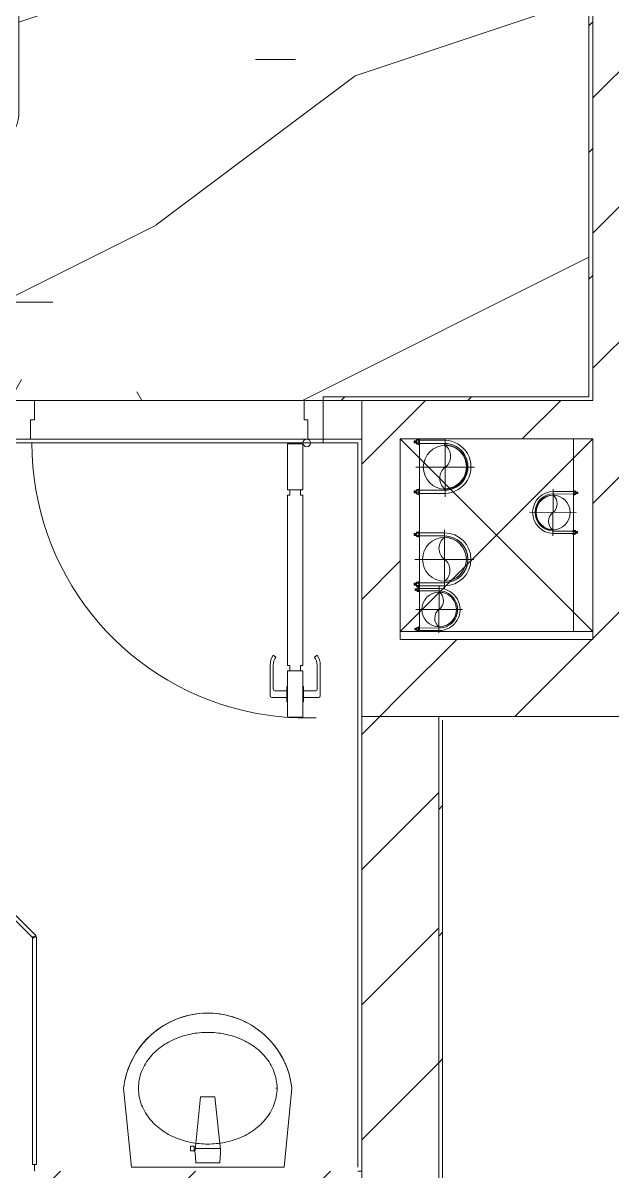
# Model space of a CAD drawing. Header units: millimetres. Extents: x 5121 to 246734, y -48180 to 129206.
# Drawn here: x 40973 to 42503, y 73337 to 76317 of the extents above; entities that cross this region are included whole.
import ezdxf

# ---------------------------------------------------------------- set-up
doc = ezdxf.new("R2010")
doc.units = ezdxf.units.MM
doc.linetypes.add('IMPORT-CENTER _3_', pattern=[10.16, 6.35, -1.27, 1.27, -1.27])
for name, color, linetype, lineweight in [('0-1', 7, 'Continuous', 5), ('0-2', 50, 'Continuous', 9), ('A-DETL-GENF-1', 50, 'Continuous', 9), ('A-DOOR-1', 253, 'Continuous', 9), ('A-DOOR-2', 50, 'Continuous', 9), ('A-FLOR-1', 50, 'Continuous', 9), ('A-FLOR-PATT-1', 9, 'Continuous', 9), ('A-GLAZ-CURT-1', 253, 'Continuous', 9), ('A-GLAZ-CURT-2', 50, 'Continuous', 9), ('A-WALL-1', 250, 'Continuous', 18), ('A-WALL-2', 50, 'Continuous', 9), ('A-WALL-PATT-1', 9, 'Continuous', 9), ('A-WALL-PATT-2', 50, 'Continuous', 9), ('A-WALL-PATT-3', 111, 'Continuous', 9), ('G-IMPT', 8, 'Continuous', 9), ('G-IMPT-2', 8, 'IMPORT-CENTER _3_', 9), ('I-FURN-1', 253, 'Continuous', 9), ('I-WALL-1', 50, 'Continuous', 9), ('M-EQPM', 50, 'Continuous', 9), ('P-SANR-FIXT-1', 253, 'Continuous', 9), ('P-SANR-FIXT-2', 221, 'Continuous', 9)]:
    doc.layers.add(name, color=color, linetype=linetype, lineweight=lineweight)
pattern_1 = [(45, (0, 0), (-175.3625, 175.3625), [])]
pattern_2 = [(45, (0, 0), (-164.4023, 164.4023), [])]

# ---------------------------------------------------------------- blocks, each defined once
blk = doc.blocks.new('NCV_TKTC_KET CAU_rvt-1-TKCS_MB TỔNG THỂ TẦNG 1')
at = {"layer": 'A-FLOR-1'}
blk.add_line((42452.6, 74737.4), (41952.6, 74737.4), dxfattribs=at)
blk = doc.blocks.new('DOOR_CW_01 CANH MO-PANEL KINH - DIG_02-800x2200-CỬA NHÔM KÍNH-V123-TKCS_MB TỔNG THỂ TẦNG 1')
at = {"layer": 'A-DETL-GENF-1'}
for p, q in [((-347, 772), (-307, 772)), ((-347, 652), (-347, 772)), ((-307, 772), (-307, 652)), ((-392, 637), (-392, 716.5)), ((-349, 720.5), (-388, 720.5)), ((-349, 731.8), (-347, 731.8)), ((-349, 692.2), (-349, 731.8)), ((-347, 692.2), (-347, 731.8)), ((-307, 692.2), (-307, 731.8)), ((-305, 731.8), (-307, 731.8)), ((-305, 692.2), (-305, 731.8)), ((-305, 720.5), (-266, 720.5)), ((-262, 637), (-262, 716.5)), ((-384, 699.5), (-384, 637)), ((-349, 703.5), (-380, 703.5)), ((-347, 692.2), (-349, 692.2)), ((-307, 692.2), (-305, 692.2)), ((-305, 703.5), (-274, 703.5)), ((-270, 699.5), (-270, 637)), ((-307, 652), (-347, 652)), ((-347, 638), (-341, 638)), ((-347, 638), (-347, 196)), ((-313, 652), (-341, 652)), ((-341, 652), (-341, 638)), ((-313, 638), (-313, 652)), ((-307, 638), (-313, 638)), ((-307, 196), (-307, 638)), ((-383.9, 611.2), (-377.3, 615.8)), ((-270.1, 611.2), (-276.7, 615.8)), ((-347, 196), (-341, 196)), ((-307, 182), (-347, 182)), ((-347, 182), (-347, 62)), ((-341, 196), (-341, 182)), ((-341, 182), (-313, 182)), ((-307, 196), (-313, 196)), ((-313, 182), (-313, 196)), ((-307, 62), (-307, 182)), ((-347, 62), (-307, 62))]:
    blk.add_line(p, q, dxfattribs=at)
blk.add_circle((-357, 60), 10, dxfattribs=at)
for centre, radius, start, end in [((-357, 60), 714, 76.6667, 92), ((-357, 60), 714, 360, 76.6661), ((-388, 716.5), 4, 90, 180), ((-266, 716.5), 4, 0, 90), ((-380, 699.5), 4, 90, 180), ((-274, 699.5), 4, 0, 90), ((-347, 637), 45, 180, 215), ((-347, 637), 37, 180, 215), ((-307, 637), 37, 325, 0), ((-307, 637), 45, 325, 0)]:
    blk.add_arc(centre, radius, start, end, dxfattribs=at)
at = {"layer": 'A-DOOR-2'}
for p, q in [((-360, 50), (-400, 50)), ((-400, 50), (-400, -50)), ((-360, 0), (-360, 50)), ((-357, 50), (-332, 50)), ((400, 50), (360, 50)), ((360, 50), (360, 0)), ((400, -50), (400, 50)), ((-350, 0), (-360, 0)), ((-350, -50), (-350, 0)), ((360, 0), (350, 0)), ((350, 0), (350, -50)), ((-400, -50), (-350, -50)), ((350, -50), (400, -50))]:
    blk.add_line(p, q, dxfattribs=at)
blk = doc.blocks.new('bonruatreo - Chậu rửa-348246-TKCS_MB TỔNG THỂ TẦNG 1')
at = {"layer": 'P-SANR-FIXT-1'}
for p, q in [((-218.6, 205), (-198.4, 0)), ((180.6, 205), (176.4, 205)), ((198.4, 0), (218.6, 205)), ((-198.4, 0), (198.4, 0)), ((165, 0), (-165, 0))]:
    blk.add_line(p, q, dxfattribs=at)
at = {"layer": 'P-SANR-FIXT-1', "flags": 128}
blk.add_lwpolyline([(-218.6, 205), (-217.4, 213.7), (-215.9, 222.4), (-214, 231), (-211.8, 239.5), (-209.3, 247.9), (-206.4, 256.2), (-203.2, 264.4), (-199.6, 272.5), (-195.8, 280.4), (-191.6, 288.1), (-187.1, 295.7), (-182.3, 303.1), (-177.3, 310.3), (-171.9, 317.3), (-166.3, 324.1), (-160.4, 330.6), (-154.2, 336.9), (-147.8, 342.9), (-141.2, 348.7), (-134.3, 354.2), (-127.3, 359.4), (-120, 364.4), (-112.5, 369), (-104.9, 373.4), (-97.1, 377.4), (-89.1, 381.2), (-81, 384.6), (-72.7, 387.6), (-64.4, 390.4), (-55.9, 392.8), (-47.3, 394.8), (-38.7, 396.6), (-30, 397.9), (-21.3, 399), (-12.5, 399.6), (-3.7, 400), (5.1, 399.9), (13.9, 399.6), (22.6, 398.8), (31.4, 397.8), (40.1, 396.3), (48.7, 394.5), (57.2, 392.4), (65.7, 390), (74, 387.2), (82.2, 384.1), (90.3, 380.6), (98.3, 376.8), (106.1, 372.7), (113.7, 368.3), (121.1, 363.6), (128.4, 358.7), (135.4, 353.4), (142.2, 347.8), (148.8, 342), (155.2, 335.9), (161.3, 329.6), (167.2, 323), (172.8, 316.2), (178.1, 309.2), (183.1, 302), (187.8, 294.6), (192.2, 287), (196.4, 279.2), (200.2, 271.3), (203.7, 263.2), (206.8, 255), (209.7, 246.6), (212.2, 238.2), (214.3, 229.7), (216.1, 221.1), (217.6, 212.4), (218.6, 205)], dxfattribs=at)
at = {"layer": 'P-SANR-FIXT-1'}
blk.add_arc((0, 180), 220, 6.525, 173.475, dxfattribs=at)
for points in [[(-180, 205), (-180, 212.4), (-178.6, 227.3), (-172.4, 248.8), (-162.5, 268.9), (-149.4, 287), (-133.8, 303), (-116.1, 316.6), (-96.9, 327.9), (-76.5, 336.8), (-55.2, 343.5), (-33.3, 347.9), (-11.2, 350.1), (11.1, 350.1), (33.3, 347.9), (55.2, 343.5), (76.5, 336.8), (96.9, 327.9), (116.1, 316.6), (133.8, 302.9), (149.5, 287), (162.5, 268.8), (172.4, 248.8), (178.6, 227.3), (180, 212.4), (180, 205)], [(180, 205), (180, 197.6), (178.6, 182.7), (172.4, 161.2), (162.5, 141.2), (149.5, 123), (133.8, 107.1), (116.1, 93.4), (96.9, 82.1), (76.5, 73.2), (55.2, 66.5), (33.3, 62.1), (11.1, 59.9), (-11.2, 59.9), (-33.3, 62.1), (-55.2, 66.5), (-76.5, 73.2), (-96.9, 82.1), (-116.1, 93.4), (-133.8, 107), (-149.4, 123), (-162.5, 141.1), (-172.4, 161.2), (-178.6, 182.7), (-180, 197.6), (-180, 205)]]:
    blk.add_open_spline(points, degree=3, dxfattribs=at)
at = {"layer": 'P-SANR-FIXT-2'}
for p, q in [((-18.5, 182.5), (-32.2, 52.9)), ((18.5, 182.5), (-18.5, 182.5)), ((33, 45.4), (18.5, 182.5)), ((-35.6, 54.2), (-44.7, 54.2)), ((-44.7, 54.2), (-44.7, 42.8)), ((-44.7, 42.8), (-35.6, 42.8)), ((-35.6, 52.9), (-35.6, 54.2)), ((-32.2, 52.9), (-35.6, 52.9)), ((-35.6, 44.2), (-35.6, 52.9)), ((-35.6, 42.8), (-35.6, 44.2)), ((-35.6, 44.2), (-33.1, 44.2)), ((-32.2, 52.9), (-33.1, 44.2)), ((-33, 37.3), (-31.4, 12.2)), ((32.7, 48.5), (-32.7, 48.5)), ((31.4, 12.2), (33, 37.3)), ((-30.2, 11), (30.2, 11))]:
    blk.add_line(p, q, dxfattribs=at)
for centre, radius, start, end in [((5.5, 41.4), 38.7, 175.8543, 186.034), ((-5.5, 41.4), 38.7, 353.966, 6.034), ((-30.1, 12.3), 1.3, 183.5997, 268.7722), ((30.1, 12.3), 1.3, 271.2278, 356.4003)]:
    blk.add_arc(centre, radius, start, end, dxfattribs=at)
blk = doc.blocks.new('System Panel - Glazed-850632-TKCS_MB TỔNG THỂ TẦNG 1')
at = {"layer": 'A-GLAZ-CURT-2'}
for p, q in [((295.3, 5), (-295.3, 5)), ((-295.3, 5), (-295.3, -5)), ((295.3, -5), (295.3, 5)), ((-295.3, -5), (295.3, -5))]:
    blk.add_line(p, q, dxfattribs=at)
blk = doc.blocks.new('System Panel - Glazed-850633-TKCS_MB TỔNG THỂ TẦNG 1')
at = {"layer": 'A-GLAZ-CURT-2'}
for p, q in [((316.6, 5), (-316.6, 5)), ((-316.6, 5), (-316.6, -5)), ((316.6, -5), (316.6, 5)), ((-316.6, -5), (316.6, -5))]:
    blk.add_line(p, q, dxfattribs=at)
blk = doc.blocks.new('GIUONG NGU-2TAB-1600x2000 - GIUONG NGU-2TAB-1600x2000-842839-TKCS_MB TỔNG THỂ TẦNG 1')
at = {"layer": 'I-FURN-1'}
for p, q in [((8.5, 0), (8.5, -50)), ((458.5, -50), (458.5, 0)), ((458.5, 0), (458.5, -50)), ((2108.2, -50), (2108.2, 0)), ((2108.2, 0), (2108.2, -50)), ((2558.2, -50), (2558.2, 0)), ((458.5, -50), (8.5, -50)), ((8.5, -50), (8.5, -450.3)), ((8.5, -50), (458.5, -50)), ((458.5, -50), (8.5, -50)), ((8.5, -50), (8.5, -450.3)), ((458.5, -450.3), (458.5, -50)), ((2108.2, -50), (458.5, -50)), ((458.5, -50), (458.5, -1938.9)), ((458.5, -50), (2108.2, -50)), ((458.5, -1938.9), (458.5, -50)), ((458.5, -450.3), (458.5, -50)), ((458.5, -50), (2108.2, -50)), ((2558.2, -50), (2108.2, -50)), ((2108.2, -50), (2108.2, -450.3)), ((2108.2, -1938.9), (2108.2, -50)), ((2108.2, -50), (2558.2, -50)), ((2108.2, -50), (2558.2, -50)), ((2108.2, -450.3), (2108.2, -50)), ((2108.2, -50), (2108.2, -1938.9)), ((2558.2, -450.3), (2558.2, -50)), ((2558.2, -50), (2558.2, -450.3)), ((233.5, -86.8), (233.5, -413.5)), ((2333.2, -86.8), (2333.2, -413.5)), ((508.5, -100), (2058.2, -100)), ((508.5, -1938.9), (508.5, -100)), ((2058.2, -100), (2058.2, -1938.9)), ((120.2, -250.2), (346.8, -250.2)), ((2446.5, -250.2), (2219.8, -250.2)), ((8.5, -450.3), (458.5, -450.3)), ((8.5, -450.3), (458.5, -450.3)), ((2108.2, -450.3), (2558.2, -450.3)), ((2558.2, -450.3), (2108.2, -450.3)), ((1997.1, -2000), (569.6, -2000)), ((569.6, -2050), (1997.1, -2050)), ((1997.1, -2050), (569.6, -2050))]:
    blk.add_line(p, q, dxfattribs=at)
for centre in [(233.5, -250.2), (2333.2, -250.2)]:
    blk.add_circle(centre, 150.7, dxfattribs=at)
for centre, radius, start, end in [((569.6, -1938.9), 111.1, 180, 270), ((569.6, -1938.9), 111.1, 180, 270), ((569.6, -1938.9), 61.1, 180, 270), ((1997.1, -1938.9), 111.1, 270, 360), ((1997.1, -1938.9), 61.1, 270, 0), ((1997.1, -1938.9), 111.1, 270, 0)]:
    blk.add_arc(centre, radius, start, end, dxfattribs=at)
blk = doc.blocks.new('NCV_TKTC_TANG 1_rvt-1-TKCS_MB TỔNG THỂ TẦNG 1')
at = {"layer": 'A-FLOR-PATT-1'}
h = blk.add_hatch(dxfattribs=at)
h.set_pattern_fill('FP_5', color=256, style=0, pattern_type=2)
h.set_pattern_definition([(0, (0, 0), (2519.68, 629.92), [103.937, -1785.823, 103.937, -1785.823, -10078.72]), (0, (0, 0), (2519.68, 629.92), [-3779.52, 103.937, -3675.583, 103.937, -1785.823, -4409.44]), (0, (0, 0), (2519.68, 629.92), [-9448.8, 103.937, -1155.903, 103.937, -3045.663]), (120, (944.9, 314.96), (-1805.3667, 1867.147), [103.937, -1785.823, 103.937, -11864.543]), (120, (944.9, 314.96), (-1805.3667, 1867.147), [-1993.697, -1785.823, 103.937, -3675.583, -6299.2]), (120, (944.9, 314.96), (-1805.3667, 1867.147), [-7559.04, 103.937, -1785.823, 103.937, -4305.503]), (120, (944.9, 314.96), (-1805.3667, 1867.147), [-9552.737, -1155.903, 103.937, -3045.663]), (240, (1259.84, 1574.8), (-714.3133, -2497.067), [103.937, -1785.823, 103.937, -11864.543]), (240, (1259.84, 1574.8), (-714.3133, -2497.067), [-1993.697, -1785.823, 103.937, -3675.583, -6299.2]), (240, (1259.84, 1574.8), (-714.3133, -2497.067), [-7559.04, 103.937, -1785.823, 103.937, -4305.503]), (240, (1259.84, 1574.8), (-714.3133, -2497.067), [-9552.737, -1155.903, 103.937, -3045.663])])
h.paths.add_polyline_path([(41752.6, 75336.9), (41752.6, 75346.9), (42442.6, 75346.9), (42442.6, 76526.9), (41892.6, 76526.9), (41892.6, 78026.9), (41412.3, 78026.9), (41412.3, 77576.6), (40962.3, 77576.6), (40962.3, 76088), (40958.5, 76059.3), (40947.4, 76032.5), (40927.5, 76007.8), (40906.7, 75991.8), (40879.9, 75980.7), (40851.2, 75976.9), (39423.7, 75976.9), (39395, 75980.7), (39368.2, 75991.8), (39345.2, 76009.5), (39327.5, 76032.5), (39316.4, 76059.3), (39312.6, 76088), (39312.6, 77576.6), (38862.6, 77576.6), (38862.6, 78026.9), (38662.6, 78026.9), (38662.6, 77876.9), (38162.6, 77876.9), (38162.6, 76337), (38152.6, 76336.9), (38152.6, 75437), (38162.6, 75437), (38162.6, 75346.9), (39252.6, 75346.9), (39252.6, 75592), (40852.6, 75592), (40852.6, 75346.9), (40952.6, 75346.9), (40952.6, 75336.9), (41712.6, 75336.9)])
h = blk.add_hatch(dxfattribs=at)
h.set_pattern_fill('FP_4', color=256, style=0, pattern_type=2)
h.set_pattern_definition([(216.87, (516.46, 1291.15), (3873.4454, 2582.3069), [645.575, -5810.175]), (206.565, (1291.15, 903.8), (-1291.1515, -1291.1492), [1443.55, -1443.55]), (198.435, (1291.15, 258.23), (-2582.2983, -1291.1527), [816.596, -3266.38])])
h.paths.add_polyline_path([(41752.6, 75336.9), (41752.6, 75346.9), (42442.6, 75346.9), (42442.6, 76526.9), (41892.6, 76526.9), (41892.6, 78026.9), (41412.3, 78026.9), (41412.3, 77576.6), (40962.3, 77576.6), (40962.3, 76088), (40958.5, 76059.3), (40947.4, 76032.5), (40927.5, 76007.8), (40906.7, 75991.8), (40879.9, 75980.7), (40851.2, 75976.9), (39423.7, 75976.9), (39395, 75980.7), (39368.2, 75991.8), (39345.2, 76009.5), (39327.5, 76032.5), (39316.4, 76059.3), (39312.6, 76088), (39312.6, 77576.6), (38862.6, 77576.6), (38862.6, 78026.9), (38662.6, 78026.9), (38662.6, 77876.9), (38162.6, 77876.9), (38162.6, 76337), (38152.6, 76336.9), (38152.6, 75437), (38162.6, 75437), (38162.6, 75346.9), (39252.6, 75346.9), (39252.6, 75592), (40852.6, 75592), (40852.6, 75346.9), (40952.6, 75346.9), (40952.6, 75336.9), (41712.6, 75336.9)])
at = {"layer": 'A-WALL-PATT-1'}
h = blk.add_hatch(dxfattribs=at)
h.set_pattern_fill('FP_2', color=256, style=0, pattern_type=2)
h.set_pattern_definition(pattern_1)
h.paths.add_polyline_path([(41852.6, 75236.9), (41852.6, 75336.9), (41752.6, 75336.9), (41752.6, 75236.9)])
h.paths.add_polyline_path([(40552.6, 75236.9), (40952.6, 75236.9), (40952.6, 75336.9), (40052.6, 75336.9), (40052.6, 75236.9)])
h = blk.add_hatch(dxfattribs=at)
h.set_pattern_fill('FP_11', color=256, style=0, pattern_type=2)
h.set_pattern_definition([(0, (0, 0), (1259.84, 314.96), [103.937, -840.943, 103.937, -840.943, -5039.36]), (0, (0, 0), (1259.84, 314.96), [-1889.76, 103.937, -1785.823, 103.937, -840.943, -2204.72]), (0, (0, 0), (1259.84, 314.96), [-4724.4, 103.937, -525.983, 103.937, -1470.863]), (120, (472.44, 157.48), (-902.6834, 933.5734), [103.937, -840.943, 103.937, -5880.303]), (120, (472.44, 157.48), (-902.6834, 933.5734), [-1048.817, -840.943, 103.937, -1785.823, -3149.6]), (120, (472.44, 157.48), (-902.6834, 933.5734), [-3779.52, 103.937, -840.943, 103.937, -2100.783]), (120, (472.44, 157.48), (-902.6834, 933.5734), [-4828.337, -525.983, 103.937, -1470.863]), (240, (629.92, 787.4), (-357.1566, -1248.5334), [103.937, -840.943, 103.937, -5880.303]), (240, (629.92, 787.4), (-357.1566, -1248.5334), [-1048.817, -840.943, 103.937, -1785.823, -3149.6]), (240, (629.92, 787.4), (-357.1566, -1248.5334), [-3779.52, 103.937, -840.943, 103.937, -2100.783]), (240, (629.92, 787.4), (-357.1566, -1248.5334), [-4828.337, -525.983, 103.937, -1470.863])])
h.paths.add_polyline_path([(41842.6, 75226.9), (41852.6, 75226.9), (41852.6, 75236.9), (41752.6, 75236.9), (41752.6, 75226.9), (41837.3, 75226.9)])
h.paths.add_polyline_path([(40058.5, 75226.9), (40952.6, 75226.9), (40952.6, 75236.9), (40052.6, 75236.9), (40052.6, 75226.9)])
h = blk.add_hatch(dxfattribs=at)
h.set_pattern_fill('FP_2', color=256, style=0, pattern_type=2)
h.set_pattern_definition(pattern_1)
h.paths.add_polyline_path([(41544.9, 73236.9), (41852.6, 73236.9), (41852.6, 73336.9), (40052.6, 73336.9), (40052.6, 73236.9), (41002.6, 73236.9)])
at = {"layer": 'A-WALL-PATT-2'}
h = blk.add_hatch(dxfattribs=at)
h.set_pattern_fill('FP_10', color=256, style=0, pattern_type=2)
h.set_pattern_definition(pattern_2)
h.paths.add_polyline_path([(42451.8, 75346.9), (42452.6, 75346.9), (42452.6, 77936.9), (42442.6, 77936.9), (42442.6, 75346.9), (42449.5, 75346.9)])
h = blk.add_hatch(dxfattribs=at)
h.set_pattern_fill('FP_10', color=256, style=0, pattern_type=2)
h.set_pattern_definition(pattern_2)
h.paths.add_polyline_path([(38152.6, 75336.9), (40952.6, 75336.9), (40952.6, 75346.9), (38152.6, 75346.9)])
h.paths.add_polyline_path([(41752.6, 75336.9), (42452.6, 75337.4), (42449.5, 75346.9), (41752.6, 75346.9), (41752.6, 75337.4)])
at = {"layer": 'A-FLOR-1'}
for p, q in [((41002.6, 75336.9), (41702.6, 75336.9)), ((41002.6, 73353.9), (41002.6, 73336.9))]:
    blk.add_line(p, q, dxfattribs=at)
at = {"layer": 'A-WALL-1'}
for p, q in [((42452.6, 75346.9), (42452.6, 77936.9)), ((42442.6, 77926.9), (42442.6, 75346.9)), ((42442.6, 75346.9), (41752.6, 75346.9)), ((41752.6, 75346.9), (41752.6, 75336.9)), ((41852.6, 75236.9), (41852.6, 75336.9)), ((41852.6, 75336.9), (42452.6, 75336.9)), ((42452.6, 75336.9), (42452.6, 75346.9)), ((41752.6, 75236.9), (41752.6, 75226.9)), ((41752.6, 75226.9), (41842.6, 75226.9)), ((41842.6, 75226.9), (41842.6, 73346.9)), ((41852.6, 75226.9), (41852.6, 75236.9)), ((41852.6, 73336.9), (41852.6, 75226.9)), ((41842.6, 73336.9), (41852.6, 73336.9))]:
    blk.add_line(p, q, dxfattribs=at)
at = {"layer": 'A-WALL-2'}
for p, q in [((41852.6, 75336.9), (41752.6, 75336.9)), ((41752.6, 75336.9), (41852.6, 75336.9)), ((41752.6, 75236.9), (41852.6, 75236.9)), ((41852.6, 75236.9), (41752.6, 75236.9))]:
    blk.add_line(p, q, dxfattribs=at)
at = {"layer": 'I-WALL-1'}
for p, q in [((41752.6, 75226.9), (40952.6, 75226.9)), ((40992.6, 75236.9), (41712.6, 75236.9))]:
    blk.add_line(p, q, dxfattribs=at)
at = {"layer": 'A-DOOR-1', "rotation": 180}
blk.add_blockref('DOOR_CW_01 CANH MO-PANEL KINH - DIG_02-800x2200-CỬA NHÔM KÍNH-V123-TKCS_MB TỔNG THỂ TẦNG 1', (41352.6, 75286.9), dxfattribs=at)
at = {"layer": 'A-GLAZ-CURT-1'}
for name, p, rotation in [('System Panel - Glazed-850633-TKCS_MB TỔNG THỂ TẦNG 1', (40778.7, 74168.5), 135.0000000000011), ('System Panel - Glazed-850632-TKCS_MB TỔNG THỂ TẦNG 1', (41002.6, 73649.3), 90.00000000000081)]:
    blk.add_blockref(name, p, dxfattribs=dict(at, rotation=rotation))
at = {"layer": 'I-FURN-1'}
blk.add_blockref('GIUONG NGU-2TAB-1600x2000 - GIUONG NGU-2TAB-1600x2000-842839-TKCS_MB TỔNG THỂ TẦNG 1', (38854.1, 78026.9), dxfattribs=at)
at = {"layer": 'P-SANR-FIXT-1'}
blk.add_blockref('bonruatreo - Chậu rửa-348246-TKCS_MB TỔNG THỂ TẦNG 1', (41452.6, 73346.9), dxfattribs=at)
blk = doc.blocks.new('TKTC_XREF_251221_MB TANG 1 - TKTC_XREF_260130_MB TANG 1_dwg_CUM U_DN100-V204-TKCS_MB TỔNG THỂ TẦNG 1')
at = {"layer": 'G-IMPT'}
for p, q in [((-79.1, 66.6), (-79.1, 63.4)), ((-76.6, 66.6), (-76.6, 63.4)), ((-74.6, 66.6), (-74.6, 63.4)), ((-72.7, 69.3), (-72.7, 60.7)), ((-66.9, 67.9), (-71.7, 67.9)), ((-66.9, 62.1), (-71.7, 62.1)), ((-65, 69), (0, 69)), ((-79.1, -63.4), (-79.1, -66.6)), ((-76.6, -63.4), (-76.6, -66.6)), ((-74.6, -63.4), (-74.6, -66.6)), ((-72.7, -60.7), (-72.7, -69.3)), ((-66.9, -62.1), (-71.7, -62.1)), ((-66.9, -67.9), (-71.7, -67.9)), ((-65, -69), (0, -69))]:
    blk.add_line(p, q, dxfattribs=at)
at = {"layer": 'G-IMPT', "flags": 128}
for points in [[(-72.7, 67.6), (-78.1, 67.6), (-78.1, 62.4), (-72.7, 62.4)], [(-71.7, 59.2), (-66.9, 59.2), (-66.9, 70.8), (-71.7, 70.8)], [(-66.9, 70.8), (-66.9, 72.7), (-65, 72.7), (-65, 57.3), (-66.9, 57.3), (-66.9, 59.2)], [(-65, 61), (0, 61), (0, 57)], [(-72.7, -62.4), (-78.1, -62.4), (-78.1, -67.6), (-72.7, -67.6)], [(-71.7, -70.8), (-66.9, -70.8), (-66.9, -59.2), (-71.7, -59.2)], [(-66.9, -59.2), (-66.9, -57.3), (-65, -57.3), (-65, -72.7), (-66.9, -72.7), (-66.9, -70.8)], [(-65, -61), (0, -61), (0, -57)]]:
    blk.add_lwpolyline(points, dxfattribs=at)
at = {"layer": 'G-IMPT'}
for centre, radius, start, end in [((-78.1, 66.6), 0.96, 90, 180), ((-78.1, 63.4), 0.96, 180, 270), ((-71.1, 69.3), 1.56, 112.6199, 247.3801), ((-67.9, 65), 4.8, 143.1301, 216.8699), ((-71.1, 60.7), 1.56, 112.6199, 247.3801), ((0, 0), 69, 270, 90), ((0, 0), 61, 270, 90), ((0, 0), 57, 270, 90), ((-78.1, -63.4), 0.96, 90, 180), ((-78.1, -66.6), 0.96, 180, 270), ((-71.1, -60.7), 1.56, 112.6199, 247.3801), ((-67.9, -65), 4.8, 143.1301, 216.8699), ((-71.1, -69.3), 1.56, 112.6199, 247.3801)]:
    blk.add_arc(centre, radius, start, end, dxfattribs=at)
blk = doc.blocks.new('TKTC_XREF_251221_MB TANG 1 - TKTC_XREF_260130_MB TANG 1_dwg_$cc-V205-TKCS_MB TỔNG THỂ TẦNG 1')
at = {"layer": 'G-IMPT'}
blk.add_circle((0, 0), 0.5, dxfattribs=at)
for centre, radius, start, end in [((0, 0), 0.5, 90, 270), ((0.188, 0.25), 0.313, 126.8699, 233.1301), ((-0.188, -0.25), 0.313, 306.8699, 53.1301)]:
    blk.add_arc(centre, radius, start, end, dxfattribs=at)
at = {"layer": 'G-IMPT-2'}
for p, q in [((0, -0.673), (0, 0.673)), ((-0.673, 0), (0.673, 0))]:
    blk.add_line(p, q, dxfattribs=at)
blk = doc.blocks.new('TKTC_XREF_251221_MB TANG 1 - TKTC_XREF_260130_MB TANG 1_dwg_$cc-V208-TKCS_MB TỔNG THỂ TẦNG 1')
at = {"layer": 'G-IMPT'}
blk.add_circle((0, 0), 0.5, dxfattribs=at)
for centre, radius, start, end in [((0, 0), 0.5, 90, 270), ((0.188, 0.25), 0.313, 126.8699, 233.1301), ((-0.188, -0.25), 0.313, 306.8699, 53.1301)]:
    blk.add_arc(centre, radius, start, end, dxfattribs=at)
at = {"layer": 'G-IMPT-2'}
for p, q in [((0, -0.673), (0, 0.647)), ((-0.673, 0), (0.673, 0))]:
    blk.add_line(p, q, dxfattribs=at)
blk = doc.blocks.new('TKTC_XREF_251221_MB TANG 1 - TKTC_XREF_260130_MB TANG 1_dwg_$cc-4202116-TKCS_MB TỔNG THỂ TẦNG 1')
at = {"layer": 'G-IMPT'}
blk.add_circle((0, 0), 0.5, dxfattribs=at)
for centre, radius, start, end in [((0, 0), 0.5, 90, 270), ((0.188, 0.25), 0.313, 126.8699, 233.1301), ((-0.188, -0.25), 0.313, 306.8699, 53.1301)]:
    blk.add_arc(centre, radius, start, end, dxfattribs=at)
at = {"layer": 'G-IMPT-2'}
for p, q in [((0, -0.673), (0, 0.673)), ((-0.673, 0), (0.673, 0))]:
    blk.add_line(p, q, dxfattribs=at)
blk = doc.blocks.new('TKTC_XREF_251221_MB TANG 1 - TKTC_XREF_260130_MB TANG 1_dwg_$cc-4202114-TKCS_MB TỔNG THỂ TẦNG 1')
at = {"layer": 'G-IMPT'}
blk.add_circle((0, 0), 0.5, dxfattribs=at)
for centre, radius, start, end in [((0, 0), 0.5, 90, 270), ((0.188, 0.25), 0.313, 126.8699, 233.1301), ((-0.188, -0.25), 0.313, 306.8699, 53.1301)]:
    blk.add_arc(centre, radius, start, end, dxfattribs=at)
at = {"layer": 'G-IMPT-2'}
for p, q in [((0, -0.673), (0, 0.673)), ((-0.673, 0), (0.673, 0))]:
    blk.add_line(p, q, dxfattribs=at)
blk = doc.blocks.new('TKTC_XREF_251221_MB TANG 1 - TKTC_XREF_260130_MB TANG 1_dwg_CUM U_DN100-4202115-TKCS_MB TỔNG THỂ TẦNG 1')
at = {"layer": 'G-IMPT'}
blk.add_hatch(color=256, dxfattribs=at).paths.add_polyline_path([(0, -61), (0.5, -56.9), (25.7, -50.5), (36.6, -43.1), (47.8, -30.5), (54.6, -15.8), (55.1, -14.8), (57, 0), (52.8, 20.1), (43.1, 36.6), (30.5, 47.8), (15.8, 54.6), (14.8, 55.1), (0, 58.9), (0, 61), (28.5, 53.7), (40.3, 45.3), (49.4, 35), (55.1, 25.1), (59.4, 11.9), (59.4, -11.9), (53.7, -28.5), (45.3, -40.3), (35, -49.4), (25.1, -55.1), (14.8, -59.1), (0.5, -60.9)])
for p, q in [((-79.1, 66.6), (-79.1, 63.4)), ((-76.6, 66.6), (-76.6, 63.4)), ((-74.6, 66.6), (-74.6, 63.4)), ((-72.7, 69.3), (-72.7, 60.7)), ((-66.9, 67.9), (-71.7, 67.9)), ((-66.9, 62.1), (-71.7, 62.1)), ((-65, 69), (0, 69)), ((-79.1, -63.4), (-79.1, -66.6)), ((-76.6, -63.4), (-76.6, -66.6)), ((-74.6, -63.4), (-74.6, -66.6)), ((-72.7, -60.7), (-72.7, -69.3)), ((-66.9, -62.1), (-71.7, -62.1)), ((-66.9, -67.9), (-71.7, -67.9)), ((-65, -69), (0, -69))]:
    blk.add_line(p, q, dxfattribs=at)
at = {"layer": 'G-IMPT', "flags": 128}
for points in [[(-72.7, 67.6), (-78.1, 67.6), (-78.1, 62.4), (-72.7, 62.4)], [(-71.7, 59.2), (-66.9, 59.2), (-66.9, 70.8), (-71.7, 70.8)], [(-66.9, 70.8), (-66.9, 72.7), (-65, 72.7), (-65, 57.3), (-66.9, 57.3), (-66.9, 59.2)], [(-65, 61), (0, 61), (0, 57)], [(-71.7, -70.8), (-66.9, -70.8), (-66.9, -59.2), (-71.7, -59.2)], [(-66.9, -59.2), (-66.9, -57.3), (-65, -57.3), (-65, -72.7), (-66.9, -72.7), (-66.9, -70.8)], [(-65, -61), (0, -61), (0, -57)], [(-72.7, -62.4), (-78.1, -62.4), (-78.1, -67.6), (-72.7, -67.6)]]:
    blk.add_lwpolyline(points, dxfattribs=at)
at = {"layer": 'G-IMPT'}
for centre, radius, start, end in [((-78.1, 66.6), 0.96, 90, 180), ((-78.1, 63.4), 0.96, 180, 270), ((-71.1, 69.3), 1.56, 112.6199, 247.3801), ((-67.9, 65), 4.8, 143.1301, 216.8699), ((-71.1, 60.7), 1.56, 112.6199, 247.3801), ((0, 0), 69, 270, 90), ((0, 0), 61, 270, 90), ((0, 0), 57, 270, 90), ((-71.1, -60.7), 1.56, 112.6199, 247.3801), ((-78.1, -63.4), 0.96, 90, 180), ((-78.1, -66.6), 0.96, 180, 270), ((-67.9, -65), 4.8, 143.1301, 216.8699), ((-71.1, -69.3), 1.56, 112.6199, 247.3801)]:
    blk.add_arc(centre, radius, start, end, dxfattribs=at)
blk = doc.blocks.new('TKTC_XREF_251221_MB TANG 1 - TKTC_XREF_260130_MB TANG 1_dwg-4202109-TKCS_MB TỔNG THỂ TẦNG 1')
at = {"layer": 'G-IMPT'}
blk.add_line((-161149.1, -326109.3), (-161199, -326109.7), dxfattribs=at)
at = {"layer": 'G-IMPT', "flags": 128}
for points in [[(-161199, -326609.5), (-161149.3, -326609.2), (-161149.3, -326109.3)], [(-160699.2, -326109.3), (-160749.2, -326109.7), (-160749.2, -326609.5), (-160699.4, -326609.2), (-160699.4, -326109.3)]]:
    blk.add_lwpolyline(points, dxfattribs=at)
at = {"extrusion": (0, 0, -1)}
for name, p, xscale, yscale, zscale, rotation in [('TKTC_XREF_251221_MB TANG 1 - TKTC_XREF_260130_MB TANG 1_dwg_CUM U_DN100-4202115-TKCS_MB TỔNG THỂ TẦNG 1', (161084.3, -326181.8), 0.9975000000000005, 0.9975000000000005, -0.9975000000000005, 180.000991338195), ('TKTC_XREF_251221_MB TANG 1 - TKTC_XREF_260130_MB TANG 1_dwg_$cc-V208-TKCS_MB TỔNG THỂ TẦNG 1', (161082.5, -326182.8), 113.7150000000092, 113.7150000000092, -113.7150000000092, 359.9990086636432), ('TKTC_XREF_251221_MB TANG 1 - TKTC_XREF_260130_MB TANG 1_dwg_$cc-4202116-TKCS_MB TỔNG THỂ TẦNG 1', (160802.8, -326300.2), 90.00000000005119, 90.00000000005119, -90.0000000000512, 180.3740267799373), ('TKTC_XREF_251221_MB TANG 1 - TKTC_XREF_260130_MB TANG 1_dwg_CUM U_DN100-4202115-TKCS_MB TỔNG THỂ TẦNG 1', (161084.4, -326421.9), 0.9974999999999965, 0.9974999999999965, -0.9974999999999965, 180.0009913385626), ('TKTC_XREF_251221_MB TANG 1 - TKTC_XREF_260130_MB TANG 1_dwg_$cc-V205-TKCS_MB TỔNG THỂ TẦNG 1', (161098.3, -326552.1), 90.00000000005119, 90.00000000005119, -90.0000000000512, 0.3740267799372842)]:
    blk.add_blockref(name, p, dxfattribs=dict(at, xscale=xscale, yscale=yscale, zscale=zscale, rotation=rotation))
for name, p, xscale, yscale, zscale, rotation in [('TKTC_XREF_251221_MB TANG 1 - TKTC_XREF_260130_MB TANG 1_dwg_CUM U_DN100-V204-TKCS_MB TỔNG THỂ TẦNG 1', (-160800.9, -326300.2), 0.7894736842105242, 0.7894736842105242, 0.7894736842105242, 179.6259732184666), ('TKTC_XREF_251221_MB TANG 1 - TKTC_XREF_260130_MB TANG 1_dwg_$cc-4202114-TKCS_MB TỔNG THỂ TẦNG 1', (-161084.4, -326421.9), 113.7150000000092, 113.7150000000092, 113.7150000000092, 179.9990086636432), ('TKTC_XREF_251221_MB TANG 1 - TKTC_XREF_260130_MB TANG 1_dwg_CUM U_DN100-V204-TKCS_MB TỔNG THỂ TẦNG 1', (-161098.3, -326552.2), 0.7894736842105242, 0.7894736842105242, 0.7894736842105242, 359.6259732184666)]:
    blk.add_blockref(name, p, dxfattribs=dict(xscale=xscale, yscale=yscale, zscale=zscale, rotation=rotation))
blk = doc.blocks.new('TKTC_XREF_251221_MB TANG 1 - TKTC_XREF_251221_MB TANG 1-2038492-TKCS_MB TỔNG THỂ TẦNG 1')
blk.add_blockref('TKTC_XREF_251221_MB TANG 1 - TKTC_XREF_260130_MB TANG 1_dwg-4202109-TKCS_MB TỔNG THỂ TẦNG 1', (169499.1, 384109.7))

msp = doc.modelspace()

# ---------------------------------------------------------------- hatches: boundary and pattern name
at = {"layer": 'A-WALL-PATT-3'}
h = msp.add_hatch(dxfattribs=at)
h.set_pattern_fill('FP_1', color=256, style=0, pattern_type=2)
h.set_pattern_definition(pattern_1)
h.paths.add_polyline_path([(42471.1, 74716.9), (42652.6, 74716.9), (42652.6, 77936.9), (42452.6, 77936.9), (42452.6, 74716.9), (42466.3, 74716.9)])
h = msp.add_hatch(dxfattribs=at)
h.set_pattern_fill('FP_1', color=256, style=0, pattern_type=2)
h.set_pattern_definition(pattern_1)
h.paths.add_polyline_path([(41952.6, 74516.9), (41952.6, 75337.4), (41852.6, 75336.9), (41852.6, 74516.9), (41937.9, 74516.9)])
h = msp.add_hatch(dxfattribs=at)
h.set_pattern_fill('FP_1', color=256, style=0, pattern_type=2)
h.set_pattern_definition(pattern_1)
h.paths.add_polyline_path([(41952.6, 75237.4), (42452.6, 75237.4), (42451.9, 75337.4), (41952.6, 75336.9), (41952.6, 75304.5)])
h = msp.add_hatch(dxfattribs=at)
h.set_pattern_fill('FP_1', color=256, style=0, pattern_type=2)
h.set_pattern_definition(pattern_1)
h.paths.add_polyline_path([(42162.2, 74516.9), (42652.6, 74516.9), (42652.6, 74716.9), (41952.6, 74716.9), (41952.6, 74516.9), (42052.6, 74516.9)])
h = msp.add_hatch(dxfattribs=at)
h.set_pattern_fill('FP_1', color=256, style=0, pattern_type=2)
h.set_pattern_definition(pattern_1)
h.paths.add_polyline_path([(42052.6, 70036.9), (42052.4, 70185.3), (41852.6, 70185.3), (41852.6, 70036.9), (42052.5, 70036.9)])
h.paths.add_polyline_path([(42052.6, 71275.3), (42052.6, 71275.3), (42052.4, 71511.9), (41852.6, 71511.9), (41852.6, 71275.3), (42052.5, 71275.3)])
h.paths.add_polyline_path([(41852.6, 71711.9), (42052.6, 71712), (42052.6, 74516.9), (41852.6, 74516.9), (41852.6, 71829.2)])
h = msp.add_hatch(dxfattribs=at)
h.set_pattern_fill('FP_43', color=256, style=0, pattern_type=2)
h.set_pattern_definition(pattern_2)
h.paths.add_polyline_path([(42059.2, 71785.3), (42062.6, 71926.9), (42052.6, 71936.9), (42052.6, 71926.9)])
h.paths.add_polyline_path([(42053.1, 71936.9), (42062.6, 71937.7), (42062.6, 73111.9), (42052.6, 73111.9), (42052.6, 71936.9)])
h.paths.add_polyline_path([(42052.6, 73311.9), (42062.6, 73311.9), (42062.6, 74506.9), (42052.6, 74506.9), (42052.6, 73772.5)])

# ---------------------------------------------------------------- linework, layer by layer
at = {"layer": '0-2'}
for p, q in [((41952.6, 75237.4), (42452.6, 74737.4)), ((42452.6, 75237.4), (41952.6, 74737.4)), ((42452.6, 74737.4), (41952.6, 74737.4))]:
    msp.add_line(p, q, dxfattribs=at)
at = {"layer": 'A-WALL-1'}
for p, q in [((42452.6, 77936.9), (42452.6, 75337.4)), ((42452.6, 75337.4), (41852.6, 75337.4)), ((41852.6, 75337.4), (41852.6, 71711.9)), ((41952.6, 74716.9), (41952.6, 75237.4)), ((41952.6, 75237.4), (42452.6, 75237.4)), ((42452.6, 75237.4), (42452.6, 74716.9)), ((42452.6, 74716.9), (41952.6, 74716.9)), ((42652.6, 74516.9), (41852.6, 74516.9)), ((42052.6, 74516.9), (42052.6, 71926.9)), ((42062.6, 72146.9), (42062.6, 74506.9))]:
    msp.add_line(p, q, dxfattribs=at)

# ---------------------------------------------------------------- block references
at = {"layer": '0-1'}
for name in ['NCV_TKTC_KET CAU_rvt-1-TKCS_MB TỔNG THỂ TẦNG 1', 'NCV_TKTC_TANG 1_rvt-1-TKCS_MB TỔNG THỂ TẦNG 1']:
    msp.add_blockref(name, (0, 0), dxfattribs=at)
at = {"layer": 'M-EQPM'}
msp.add_blockref('TKTC_XREF_251221_MB TANG 1 - TKTC_XREF_251221_MB TANG 1-2038492-TKCS_MB TỔNG THỂ TẦNG 1', (33652.6, 17236.9), dxfattribs=at)

doc.saveas('drawing.dxf')
